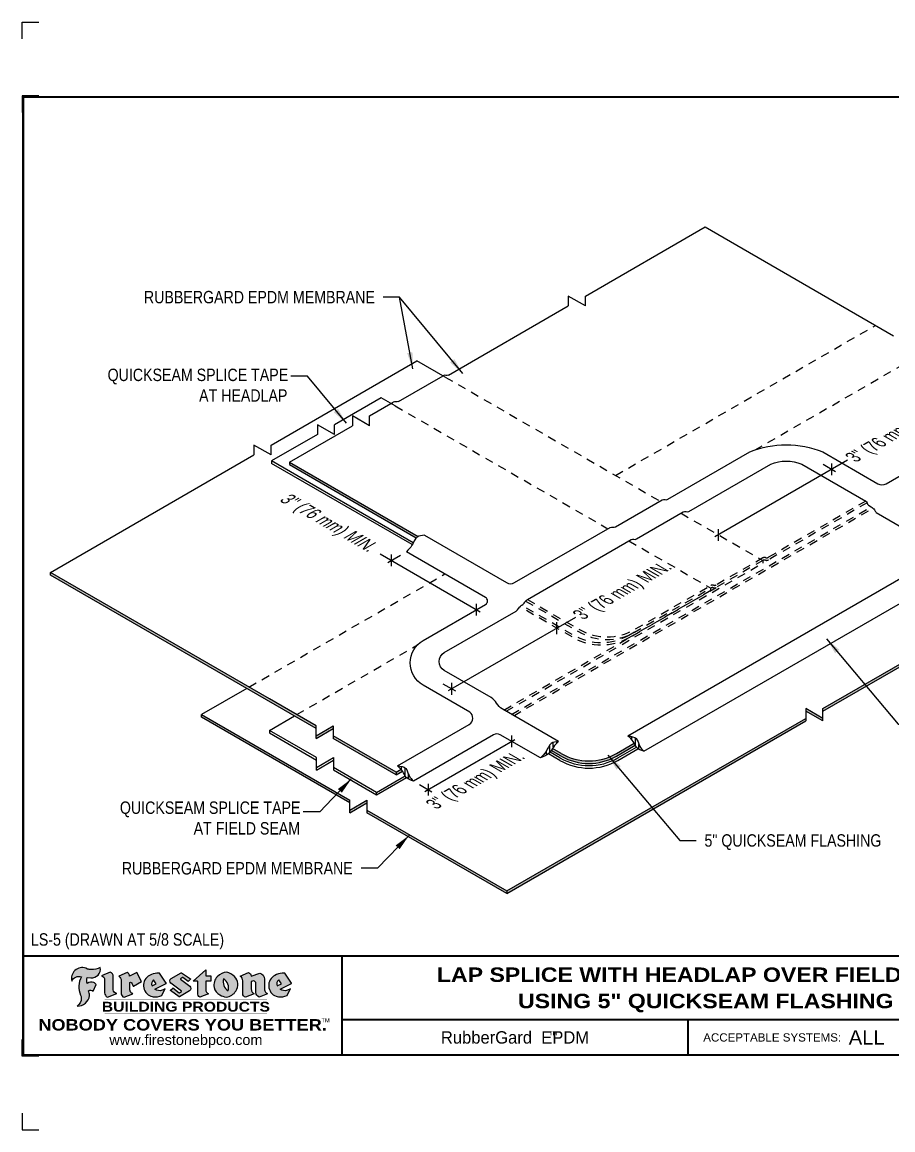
# Model space of a CAD drawing. Header units: inches. Extents: x 121.4 to 141.5, y 113.7 to 130.5.
# Drawn here: x 121.45 to 134.62, y 113.75 to 130.51 of the extents above; entities that cross this region are included whole.
import ezdxf
from ezdxf.enums import TextEntityAlignment as Align

# ---------------------------------------------------------------- set-up
doc = ezdxf.new("R2010")
doc.units = ezdxf.units.IN
doc.header["$MEASUREMENT"] = 0
doc.linetypes.add('HIDDEN', pattern=[0.375, 0.25, -0.125])
doc.linetypes.add('HIDDEN2', pattern=[0.1875, 0.125, -0.0625])
doc.layers.get('0').update_dxf_attribs({"linetype": 'CONTINUOUS'})
doc.layers.get('DEFPOINTS').update_dxf_attribs({"linetype": 'CONTINUOUS'})
for name, color, linetype in [('FSBP-ANNO-NOTE', 7, 'CONTINUOUS'), ('FSBP-MEMBRANE', 7, 'CONTINUOUS'), ('FSBP-SEALANTS', 1, 'CONTINUOUS'), ('FSBP-TTLB', 7, 'CONTINUOUS'), ('FSBP-TTLB-BORDER', 7, 'CONTINUOUS'), ('FSBP-TTLB-TEXT', 7, 'CONTINUOUS')]:
    doc.layers.add(name, color=color, linetype=linetype)
doc.styles.add('FSBP_ARIAL', font='arial.ttf')
doc.styles.add('FSBP_ARIAL_BOLD', font='')
doc.styles.add('FSBP_ARIAL_NAR', font='ARIALN.TTF')
doc.styles.add('FSBP_BANKGOTHIC', font='bgothm.ttf')
doc.styles.get('FSBP_ARIAL_BOLD').set_extended_font_data('Arial Black')
doc.dimstyles.new('FSBP-LEADER', dxfattribs={"dimtxt": 0.1875, "dimasz": 0.25, "dimexe": 0.0625, "dimexo": 0.125, "dimgap": 0.125, "dimtad": 0, "dimtih": 1, "dimtoh": 1, "dimdec": 4, "dimzin": 0, "dimdsep": 46, "dimlunit": 4, "dimtxsty": 'FSBP_ARIAL_NAR', "dimcen": 0.09375, "dimclrd": 256, "dimclre": 256, "dimclrt": 256, "dimadec": 0, "dimazin": 0, "dimtfac": 1, "dimtdec": 4, "dimtofl": 0, "dimtmove": 0, "dimatfit": 3, "dimfxl": 1, "dimtolj": 1, "dimtzin": 0, "dimlwd": -1, "dimlwe": -1, "dimarcsym": 0})

# ---------------------------------------------------------------- blocks, each defined once
blk = doc.blocks.new('TTLB-EPDM_2')
at = {"layer": 'FSBP-TTLB-TEXT'}
h = blk.add_hatch(color=1, dxfattribs=at)
edge = h.paths.add_edge_path()
edge.add_arc((1.037309769669573, -0.1982514792917306), 0.1319107607348553, 264.0410451462098, 370.3106169565175)
edge.add_arc((1.027551646585694, 0.1214293576525799), 0.3273056962876235, 270.05058356628535, 295.23459397187514, ccw=False)
edge.add_arc((1.022801957313345, -0.06680179986895154), 0.1391656561713503, 249.3281275763668, 272.0749124149863, ccw=False)
edge.add_line((0.9736743133014443, -0.1970076156048179), (0.9474927838574558, -0.1852745150568325))
edge.add_arc((0.8939498971398288, -0.3394262635682071), 0.1631857907024099, 70.84590087378872, 194.3325259843273)
edge.add_arc((0.8444260109029493, -0.4259936440910768), 0.1179914261095279, 70.96950098067128, 156.9641407594482, ccw=False)
edge.add_arc((1.153141409296894, -0.4684497516079468), 0.3110405457095052, 150.3231137483159, 203.2084295854517)
edge.add_arc((0.7562495500622943, -0.6412608153899899), 0.1218587156617311, 0.8849157075190988, 24.34668939894999, ccw=False)
edge.add_arc((0.7493781665697374, -0.6475258110744375), 0.1289731377238325, -58.36655102076742, 3.6216782311386737, ccw=False)
edge.add_arc((0.8256699029544474, -0.5792158350996106), 0.1783301886510354, 267.2205474105585, 354.1381621173521)
edge.add_arc((0.7903121048625305, -0.6011409294291745), 0.212787892960859, 0.9996158580669322, 21.00503380861244)
edge.add_arc((1.01880712263941, -0.5666691048185161), 0.05136395668415847, 40.82117713173261, 125.52727787225791, ccw=False)
edge.add_line((1.057676976260041, -0.5330924682126437), (1.102776947655911, -0.4308018311949837))
edge.add_arc((1.040858222524664, -0.4699705673995949), 0.07326744446031509, 32.31675181867256, 66.31481236598174)
edge.add_arc((1.032262518825329, -0.5063316993097662), 0.1102246948011782, 69.8179132332389, 125.254734720681)
edge.add_arc((1.127708877207287, -0.368959353531244), 0.1659710644737306, 164.1569669952081, 196.5811013160487, ccw=False)
edge.add_line((0.9680425188342383, -0.3236487780942383), (1.023615334387159, -0.3294494641845773))
h = blk.add_hatch(color=1, dxfattribs=at)
edge = h.paths.add_edge_path()
edge.add_line((1.275239419159561, -0.6223407783464694), (1.415345367376062, -0.5660418822574371))
edge.add_arc((1.421019305783958, -0.5090099247487757), 0.05731350411836949, 181.9717871001989, 264.31851000495806, ccw=False)
edge.add_line((1.363739737527226, -0.5109819325197265), (1.363412352251203, -0.3102363679013962))
edge.add_arc((1.294263659668751, -0.3103491388303989), 0.06914878453844908, 0.0934405599591014, 72.42834396969012)
edge.add_line((1.315139561173908, -0.2444268274366692), (1.186839444240604, -0.3024209471341379))
edge.add_arc((1.175246268095289, -0.3585110609420917), 0.05727567197445628, -0.017399788185912257, 78.322067691347, ccw=False)
edge.add_line((1.232521937428658, -0.3585284546236807), (1.232574268422297, -0.555126496687123))
edge.add_arc((1.305699496415486, -0.5558575689677219), 0.07312888236350451, 179.4272023230205, 245.3845503102953)
h = blk.add_hatch(color=1, dxfattribs=at)
edge = h.paths.add_edge_path()
edge.add_line((1.792026821926584, -0.3839679064720229), (1.722158956877934, -0.2518542302253621))
edge.add_arc((1.720119655279638, -0.2529327078887852), 0.002306916790721817, 27.87197133405656, 117.3766794470751)
edge.add_line((1.719058846382097, -0.250884159729182), (1.610638460368705, -0.3070279753467702))
edge.add_arc((1.547088841662962, -0.3061026658494403), 0.06355635479880145, 359.165808011073, 425.8793658831422)
edge.add_line((1.573061729235633, -0.2480956029480268), (1.446879247402876, -0.3051325108639702))
edge.add_arc((1.407812067100189, -0.370357133046621), 0.07602957263902092, -3.441403975725109, 59.07992244284969, ccw=False)
edge.add_line((1.483704536400296, -0.3749210150788969), (1.483704536400296, -0.5723838140635706))
edge.add_arc((1.54053746518044, -0.568254406115083), 0.05698275005415228, 184.1557352478595, 255.3066498366543)
edge.add_line((1.526084036778343, -0.6233736605654059), (1.657291340682093, -0.570650514527486))
edge.add_arc((1.688298576827198, -0.5021390388423987), 0.0752015358480571, 207.5160880841914, 245.649226723163, ccw=False)
edge.add_arc((1.721050197024907, -0.4914488168456328), 0.1093332836229113, 179.4823365255141, 204.5537900001094, ccw=False)
edge.add_line((1.611721375809452, -0.4904610114968335), (1.611721375809452, -0.4126404716788983))
edge.add_arc((1.628589765097195, -0.414159299036043), 0.01693662875851176, 28.356188110622725, 174.8549701683585, ccw=False)
edge.add_arc((1.627340435522395, -0.4197189881350504), 0.02111886817708033, 22.216893572439517, 40.10213956426492, ccw=False)
edge.add_line((1.646891420738257, -0.4117336534413738), (1.666638796144639, -0.4549750258192233))
edge.add_arc((1.668737246926742, -0.4540167099035481), 0.002306916790685496, 204.545128184284, 299.6323508190091)
edge.add_line((1.669877862091766, -0.4560219186518992), (1.791128135493295, -0.3870515928837648))
edge.add_line((1.791128135493295, -0.3870515928837648), (1.792026821926584, -0.3839679064720229))
h = blk.add_hatch(color=1, dxfattribs=at)
h.paths.add_polyline_path([(2.063388732080512, -0.2583237030618903, 0.02524281661523788), (2.025024361750752, -0.2610532129309178, 0.1213611957758757), (1.901773912052249, -0.3008158885520373, 0.6151668103976068), (1.93274136141747, -0.6099060679591872, 0.05306812109568645), (1.967936229862175, -0.617865745600497, 0.1150932231766138), (2.099126721549737, -0.5994933789882708), (2.151195569562105, -0.4944891916583316, -0.08755405562188731), (2.104230609512001, -0.5187113292177372, -0.265591761123442), (1.992692314386659, -0.5010701623316862), (2.165347897647223, -0.4141184325909109, 0.4518949533370738), (2.166222728871162, -0.4107679608846269)])
h.paths.add_polyline_path([(2.014217313945437, -0.4188965037300676), (1.951113654018855, -0.4515330109460507, -0.3720533890450154), (1.973177450672722, -0.3607130665457561)], flags=16)
h = blk.add_hatch(color=1, dxfattribs=at)
edge = h.paths.add_edge_path()
edge.add_arc((2.260407392426802, -0.3775796671688782), 0.04152450223225729, 123.20805433950699, 232.2027298779723, ccw=False)
edge.add_line((2.237665217914071, -0.3428366421988329), (2.393535971665983, -0.2540943745380986))
edge.add_arc((2.394677353533142, -0.2560991469722482), 0.002306916790741334, 55.64644466176611, 119.65426054492559, ccw=False)
edge.add_line((2.395979141996861, -0.2541946229174954), (2.531809646140459, -0.3470380726374032))
edge.add_arc((2.530468902927946, -0.3489153772789875), 0.002306916790700397, -42.731101238422525, 54.4661353739603, ccw=False)
edge.add_line((2.532163440279987, -0.3504807552658491), (2.498457913851155, -0.3869673252714421))
edge.add_arc((2.496763376499139, -0.3854019472845934), 0.002306916790672934, 233.7527076894875, 317.26889876138785, ccw=False)
edge.add_line((2.495399362263356, -0.38726241234572), (2.413849913492982, -0.3274738082119626))
edge.add_arc((2.412485899257181, -0.3293342732731342), 0.002306916790720064, 53.75270768979358, 124.4135619297835)
edge.add_line((2.41118211687575, -0.3274311136421062), (2.382933981293377, -0.346782838468144))
edge.add_arc((2.38423776367478, -0.3486859980991606), 0.002306916790694898, 124.4135619293799, 231.8459020253626)
edge.add_line((2.382812599816248, -0.3505000469010184), (2.519899969301207, -0.4581994452042721))
edge.add_arc((2.494247019847682, -0.4908523236374461), 0.04152450223225742, -55.21225898295222, 51.84590202520428, ccw=False)
edge.add_line((2.517938320565804, -0.5249552055672808), (2.364434947484597, -0.6179520922513717))
edge.add_arc((2.36323960192349, -0.6159790200102006), 0.002306916790726996, 233.2955624372927, 301.20872157023314, ccw=False)
edge.add_line((2.361860787187538, -0.6178285429225383), (2.231266621301074, -0.5204709167214361))
edge.add_arc((2.232647938930649, -0.5186232623475259), 0.002306916790697672, 135.5134179846393, 233.21798691998708, ccw=False)
edge.add_line((2.231002150870836, -0.5170067083764565), (2.262839375599356, -0.4845937328397696))
edge.add_arc((2.264485163659225, -0.4862102868108537), 0.002306916790748497, 53.0352839999411, 135.513417985369, ccw=False)
edge.add_line((2.265872365996302, -0.4843670465239001), (2.361834678328762, -0.5565872257804898))
edge.add_arc((2.363221880665761, -0.5547439854936304), 0.002306916790627066, 233.0352840000685, 302.2362632414394)
edge.add_line((2.36445241715569, -0.5566953042850713), (2.39428499383348, -0.5378823484768844))
edge.add_arc((2.393054457343549, -0.5359310296853765), 0.002306916790685166, 302.2362632406177, 412.2027298768422)
edge.add_line((2.394468296066179, -0.5341081404551886), (2.234958295420142, -0.4103916733127022))
h = blk.add_hatch(color=1, dxfattribs=at)
edge = h.paths.add_edge_path()
edge.add_line((2.763460561272041, -0.2072496393923444), (2.763460561272041, -0.2969520779963801))
edge.add_arc((2.765767478062699, -0.2969520779963943), 0.00230691679065842, 179.9999999996471, 269.9999999996471)
edge.add_line((2.765767478062685, -0.2992589947870528), (2.835417693520355, -0.2992589947870528))
edge.add_arc((2.835417693520355, -0.3015659115777538), 0.002306916790701052, 0, 90, ccw=False)
edge.add_line((2.837724610311056, -0.3015659115777538), (2.837724610311056, -0.3790761307453892))
edge.add_arc((2.83541769352037, -0.3790761307453749), 0.002306916790686842, 269.99999999964706, 359.99999999964706, ccw=False)
edge.add_line((2.835417693520355, -0.3813830475360618), (2.765767478062685, -0.3813830475360618))
edge.add_arc((2.765767478062699, -0.3836899643267202), 0.00230691679065842, 90.00000000035294, 180.0000000003529)
edge.add_line((2.763460561272041, -0.3836899643267344), (2.763460561272041, -0.5033995910642801))
edge.add_arc((2.836735953378943, -0.5071368822038516), 0.07337063740681413, 177.0802527808789, 245.3249543133826)
edge.add_line((2.806105814540615, -0.5738080530967267), (2.674529557384915, -0.6226036013049594))
edge.add_arc((2.708610405062069, -0.564298408791804), 0.06753517344606039, 177.0345319916277, 239.6926428024901, ccw=False)
edge.add_line((2.641165668230087, -0.560804539009709), (2.641165668230087, -0.3836899643267344))
edge.add_arc((2.638858751439429, -0.3836899643267202), 0.00230691679065842, 359.9999999996471, 449.999999999647)
edge.add_line((2.638858751439443, -0.3813830475360618), (2.572857950769389, -0.3813830475360618))
edge.add_line((2.572857950769389, -0.3813830475360618), (2.763460561272041, -0.2072496393923444))
h = blk.add_hatch(color=1, dxfattribs=at)
edge = h.paths.add_edge_path(flags=16)
edge.add_arc((2.940363509127394, -0.4847985213681437), 0.1684614578629418, 344.5558804047865, 417.0140046669545)
edge.add_arc((3.194458079644619, -0.3883534532477785), 0.1684614578629414, 164.5558804047864, 237.0140046669546)
edge = h.paths.add_edge_path()
edge.add_arc((3.069375116502199, -0.4399344555144872), 0.1828726885096673, 136.0914512150047, 191.213418978326)
edge.add_arc((3.064939550433406, -0.4318234379590333), 0.1803148804748503, 194.0167254156723, 240.6663730831859)
edge.add_arc((3.098047041778981, -0.3845058757092554), 0.2378525180183701, 239.2975390661776, 264.2889872773176)
edge.add_arc((3.04884478212623, -0.4190232383793012), 0.203760689247156, 277.1986764832036, 326.503572961274)
edge.add_arc((3.077739326803546, -0.4341046616465112), 0.171374865791709, 325.3768876809902, 406.3828327799087)
edge.add_arc((3.011839488065919, -0.4896144380417797), 0.2571945645850002, 44.28462553519766, 73.82901434867304)
edge.add_arc((3.117152499586992, -0.4983433120546693), 0.2579560664039132, 97.50292863483666, 134.1039137579027)
h = blk.add_hatch(color=1, dxfattribs=at)
edge = h.paths.add_edge_path()
edge.add_line((3.322690228557462, -0.5721896537377091), (3.322690228557462, -0.3749210150788969))
edge.add_arc((3.246797759257384, -0.3703571330465745), 0.076029572638996, 356.5585960242387, 419.0799224428129)
edge.add_line((3.285864939560099, -0.3051325108639702), (3.412047421392799, -0.2480956029480268))
edge.add_arc((3.386074533820159, -0.3061026658494941), 0.06355635479883807, 0.3962622833877276, 65.87936588318718, ccw=False)
edge.add_line((3.449629368605429, -0.3056631084210863), (3.580526418688805, -0.2593848434574539))
edge.add_arc((3.555744121700958, -0.3530904070730321), 0.09692726601172152, 2.366977007666776, 75.18615851992018, ccw=False)
edge.add_line((3.652588689330287, -0.3490873311063041), (3.652588689330287, -0.4883770011386872))
edge.add_arc((3.761877549389556, -0.4914934052703811), 0.1093332836229047, 178.3666365323574, 204.5537900000422)
edge.add_arc((3.729125929191727, -0.5021836272670953), 0.07520153584796169, 207.5160880841711, 245.2240541443093)
edge.add_line((3.697611150971852, -0.5704631245385627), (3.572585913552643, -0.6207021253773775))
edge.add_arc((3.59534718600759, -0.5526356419907701), 0.07177131519198746, 180.3328587115751, 251.51018566665869, ccw=False)
edge.add_line((3.523577081955409, -0.5530525936986663), (3.523577081955409, -0.4153032515383615))
edge.add_arc((3.486319529276879, -0.4148773504126441), 0.0372599868942854, 359.3450650296066, 449.0500281941028)
edge.add_arc((3.482769874121713, -0.4419622099033496), 0.06447454900600783, 86.29402372314017, 119.8211331593848)
edge.add_line((3.450707067966732, -0.3860252459975726), (3.450707067966732, -0.4904610114968335))
edge.add_arc((3.560035889182251, -0.491448816845647), 0.1093332836229751, 179.4823365255069, 204.5537900001023)
edge.add_arc((3.527284268984408, -0.5021390388424952), 0.07520153584796385, 207.5160880841699, 245.6492267231416)
edge.add_line((3.496277032839316, -0.570650514527486), (3.365069728935509, -0.6233736605654059))
edge.add_arc((3.37950248606194, -0.5682868177318081), 0.05694615642555727, 183.9298782390169, 255.318496325343, ccw=False)
h = blk.add_hatch(color=1, dxfattribs=at)
h.paths.add_polyline_path([(3.957695472291277, -0.2583237030618903, 0.02524281661523822), (3.919331101961575, -0.2610532129309178, 0.1085638477195505), (3.807890832595604, -0.2939221658134414, 0.6425897848490651), (3.827048101628293, -0.6099060679591872, 0.05306812109569052), (3.862242970072884, -0.617865745600497, 0.1150932231766133), (3.993433461760503, -0.5994933789882708), (4.045502309772871, -0.4944891916583316, -0.08755405562189084), (3.998537349722767, -0.5187113292177372, -0.2655917611234366), (3.886999054597368, -0.5010701623316862), (4.059654637857989, -0.4141184325909109, 0.4518949533370731), (4.060529469081928, -0.4107679608846269)])
h.paths.add_polyline_path([(3.90852405415626, -0.4188965037300676), (3.845420394229677, -0.4515330109460507, -0.3720533890450147), (3.867484190883488, -0.3607130665457561)], flags=16)
at = {"layer": 'DEFPOINTS', "linetype": 'Continuous', "ltscale": 1.75}
for points in [[(-0.015625, 13.88083333333333), (-0.015625, 14.13083333333333), (0.234375, 14.13083333333333)], [(-0.015625, -2.380833333333342), (-0.015625, -2.630833333333342), (0.234375, -2.630833333333342)]]:
    blk.add_lwpolyline(points, dxfattribs=at)
at = {"layer": 'DEFPOINTS', "color": 1}
for points in [[(0.234375, 13.015625), (-0.015625, 13.015625), (-0.015625, 12.765625)], [(0.234375, -1.515625), (-0.015625, -1.515625), (-0.015625, -1.265625)]]:
    blk.add_lwpolyline(points, dxfattribs=at)
at = {"layer": 'FSBP-TTLB', "const_width": 0.03125}
for points in [[(0, 0), (0, -1.5), (20, -1.5), (20, 0), (0, 0)], [(4.825208527206769, 0), (4.825208527206769, -0.9643749050531198)], [(4.825208527206769, -0.9643749050531198), (15.84028770518938, -0.9643749050531198)], [(4.825208527206769, -0.9643749050531198), (4.825208527206769, -1.5)]]:
    blk.add_lwpolyline(points, dxfattribs=at)
at = {"layer": 'FSBP-TTLB-BORDER', "const_width": 0.03125}
blk.add_lwpolyline([(20, 0), (20, 13), (0, 13), (0, 0)], dxfattribs=at)
at = {"layer": 'FSBP-TTLB-TEXT', "color": 1}
blk.add_line((0.7358432058323388, -0.379822754145593), (0.7358432058323388, -0.379822754145593), dxfattribs=at)
for points in [[(1.023615323725323, -0.3294494630716969, 0.5000510906601082), (1.167090420776901, -0.1746414942047778, -0.1103304102359608), (1.027840608309816, -0.2058762110801382, -0.09957876667165425), (0.9736743133014443, -0.1970076156048179), (0.9474927838574558, -0.1852745150568325, 0.5978159689075124), (0.7358432058323388, -0.379822754145593, -0.3938834584182213), (0.8828996422548698, -0.3144510229727047, 0.2349406564350952), (0.86727108227484, -0.5910237178633082, -0.1027304183841549), (0.8780937320133262, -0.6393788197974146, -0.2772692352614086), (0.8170223912655956, -0.7573362346216896, 0.3985429150902959), (1.003067614090241, -0.5974286950643517, 0.0875124847930418), (0.9889600163401155, -0.5248671157293501, -0.3874031597924062), (1.057676976260041, -0.5330924682126437), (1.102776947655911, -0.4308018311949837, 0.1494423498871741), (1.07029056398062, -0.4028746979725923, 0.2467195073738216), (0.9686394281704906, -0.4163228904100862, -0.1424285161541127), (0.9680425188342383, -0.3236487780942383), (1.023615334387159, -0.3294494641845773)], [(2.166222728871162, -0.4107679608846269), (2.063388732080512, -0.2583237030618903, 0.02524281661523788), (2.025024361750752, -0.2610532129309178, 0.1085638477195265), (1.913584092384895, -0.2939221658134414, 0.6425897848491228), (1.93274136141747, -0.6099060679591872, 0.05306812109568648), (1.967936229862175, -0.617865745600497, 0.1150932231766137), (2.099126721549737, -0.5994933789882708), (2.151195569562105, -0.4944891916583316, -0.0875540556218873), (2.104230609512001, -0.5187113292177372, -0.2655917611234418), (1.992692314386659, -0.5010701623316862), (2.165347897647223, -0.4141184325909109)], [(2.763460561272041, -0.2072496393923444), (2.763460561272041, -0.2969520779963801, 0.4142135623730958), (2.765767478062685, -0.2992589947870528), (2.835417693520355, -0.2992589947870528, -0.414213562373095), (2.837724610311056, -0.3015659115777538), (2.837724610311056, -0.3790761307453892, -0.4142135623730938), (2.835417693520355, -0.3813830475360618), (2.765767478062685, -0.3813830475360618, 0.4142135623730958), (2.763460561272041, -0.3836899643267344), (2.763460561272041, -0.5033995910642801, 0.3068985753588853), (2.806105814540615, -0.5738080530967267), (2.674529557384915, -0.6226036013049594, -0.2804194150632976), (2.641165668230087, -0.560804539009709), (2.641165668230087, -0.3836899643267344, 0.414213562373095), (2.638858751439443, -0.3813830475360618), (2.572857950769389, -0.3813830475360618), (2.763460561272041, -0.2072496393923444)], [(4.060529469081928, -0.4107679608846269), (3.957695472291277, -0.2583237030618903, 0.02524281661523788), (3.919331101961575, -0.2610532129309178, 0.1085638477195265), (3.807890832595604, -0.2939221658134414, 0.6425897848491228), (3.827048101628293, -0.6099060679591872, 0.05306812109568648), (3.862242970072884, -0.617865745600497, 0.1150932231766137), (3.993433461760503, -0.5994933789882708), (4.045502309772871, -0.4944891916583316, -0.0875540556218873), (3.998537349722767, -0.5187113292177372, -0.2655917611234418), (3.886999054597368, -0.5010701623316862), (4.059654637857989, -0.4141184325909109)], [(4.059654637857989, -0.4141184325909109, 0.4518949533370731), (4.060529469081928, -0.4107679608846269, 0.4518949533370731)]]:
    blk.add_lwpolyline(points, format="xyb", dxfattribs=at)
for points in [[(1.275239419159561, -0.6223407783464694), (1.415345367376062, -0.5660418822574371, -0.3756100036733062), (1.363739737527226, -0.5109819325197265), (1.363412352251203, -0.3102363679013962, 0.3265360292958048), (1.315139561173908, -0.2444268274366692), (1.186839444240604, -0.3024209471341379, -0.3557863980845349), (1.232521937428658, -0.3585284546236807), (1.232574268422297, -0.555126496687123, 0.2960110723418457)], [(1.792026821926584, -0.3839679064720229), (1.722158956877934, -0.2518542302253621, 0.4116839150163434), (1.719058846382097, -0.250884159729182), (1.610638460368705, -0.3070279753467702, 0.2996033003794034), (1.573061729235633, -0.2480956029480268), (1.446879247402876, -0.3051325108639702, -0.2797757560995365), (1.483704536400296, -0.3749210150788969), (1.483704536400296, -0.5723838140635706, 0.320828638474519), (1.526084036778343, -0.6233736605654059), (1.657291340682093, -0.570650514527486, -0.1679398621276611), (1.621603752698661, -0.5368819723450571, -0.1098333365370753), (1.611721375809452, -0.4904610114968335), (1.611721375809452, -0.4126404716788983, -0.743334502655012), (1.64349420176768, -0.4061152228778298, -0.07819791644735608), (1.646891420738257, -0.4117336534413738), (1.666638796144639, -0.4549750258192233, 0.4404648714563479), (1.669877862091766, -0.4560219186518992), (1.791128135493295, -0.3870515928837648)], [(2.234958295420142, -0.4103916733127022, -0.5150044486718882), (2.237665217914071, -0.3428366421988329), (2.393535971665983, -0.2540943745380986, -0.2867822934100265), (2.395979141996861, -0.2541946229174954), (2.531809646140459, -0.3470380726374032, -0.4515027974650387), (2.532163440279987, -0.3504807552658491), (2.498457913851155, -0.3869673252714421, -0.3814439164929681), (2.495399362263356, -0.38726241234572), (2.413849913492982, -0.3274738082119626, 0.3184718635035665), (2.41118211687575, -0.3274311136421062), (2.382933981293377, -0.346782838468144, 0.5064094529656681), (2.382812599816248, -0.3505000469010184), (2.519899969301207, -0.4581994452042721, -0.5043597839115849), (2.517938320565804, -0.5249552055672808), (2.364434947484597, -0.6179520922513717, -0.3053163970316367), (2.361860787187538, -0.6178285429225383), (2.231266621301074, -0.5204709167214361, -0.4541703869768119), (2.231002150870836, -0.5170067083764565), (2.262839375599356, -0.4845937328397696, -0.3762644290664977), (2.265872365996302, -0.4843670465239001), (2.361834678328762, -0.5565872257804898, 0.3114700032088108), (2.36445241715569, -0.5566953042850713), (2.39428499383348, -0.5378823484768844, 0.520381097387146), (2.394468296066179, -0.5341081404551886)], [(2.937624918725987, -0.3131105398334029, 0.2452625673097023), (2.889993533867141, -0.4754966266250307, 0.2064059665179019), (2.976604338974084, -0.5890186876871866, 0.1094800500670344), (3.074378098474654, -0.6211778035979165, 0.2185147641853038), (3.218764944843201, -0.5314757029352819, 0.3689489483072479), (3.195959963110113, -0.3100352223135445, 0.1296305888694145), (3.0834694040758, -0.242595816912754, 0.1610736375384317)], [(3.322690228557462, -0.5721896537377091), (3.322690228557462, -0.3749210150788969, 0.2797757560995341), (3.285864939560099, -0.3051325108639702), (3.412047421392799, -0.2480956029480268, -0.2937618496109166), (3.449629368605429, -0.3056631084210863), (3.580526418688805, -0.2593848434574539, -0.3288760160581939), (3.652588689330287, -0.3490873311063041), (3.652588689330287, -0.4883770011386872, 0.114762897203527), (3.662431105063263, -0.536926560769686, 0.166032965990522), (3.697611150971852, -0.5704631245385627), (3.572585913552643, -0.6207021253773775, -0.3209557512194564), (3.523577081955409, -0.5530525936986663), (3.523577081955409, -0.4153032515383615, 0.4127061514896111), (3.48693727661589, -0.3776224848030694, 0.1473421876160361), (3.450707067966732, -0.3860252459975726), (3.450707067966732, -0.4904610114968335, 0.1098333365370753), (3.460589444855941, -0.5368819723450855, 0.1679398621276611), (3.496277032839316, -0.570650514527486), (3.365069728935509, -0.6233736605654059, -0.3219729545308964), (3.322690228557462, -0.5721896537377091, 29.1476284739)], [(1.951113654018855, -0.4515330109460507), (2.014217313945437, -0.4188965037300676), (1.973177450672722, -0.3607130665457561, 0.3720533890450154)], [(3.10274193015772, -0.5296595419651595, 0.3271311138286319), (3.032079658614293, -0.3434924326507627, 0.3271311138286322)], [(3.845420394229677, -0.4515330109460507), (3.90852405415626, -0.4188965037300676), (3.867484190883488, -0.3607130665457561, 0.3720533890450154)]]:
    blk.add_lwpolyline(points, format="xyb", close=True, dxfattribs=at)
at = {"layer": 'FSBP-TTLB-TEXT'}
for points, const_width in [([(1.233926579809207, -0.6584455781731435), (3.691229482685259, -0.6584455781731577)], 0.0078125), ([(1.233926579809207, -0.8761560960495984), (3.691229482685259, -0.8761560960495842)], 0.0078125), ([(10.06152282927678, -0.9643749050531198), (10.06152282927678, -1.5)], 0.03125)]:
    blk.add_lwpolyline(points, dxfattribs=dict(at, const_width=const_width))
at = {"layer": 'FSBP-TTLB-TEXT', "color": 1}
for centre, start, end in [((1.789987520328282, -0.3850463841354355), 299.6323508193319, 27.87197133380463), ((2.164310260790558, -0.412058050385383), 296.7304547840455, 34.00233684987403)]:
    blk.add_arc(centre, 0.00230691679068068, start, end, dxfattribs=at)
at = {"layer": 'FSBP-TTLB-TEXT', "lineweight": 18, "style": 'FSBP_ARIAL_BOLD'}
blk.add_text('BUILDING PRODUCTS', height=0.1484375, dxfattribs=at).set_placement((2.462578031247233, -0.7673008371113639), align=Align.MIDDLE_CENTER)
at = {"layer": 'FSBP-TTLB-TEXT', "color": 1}
for s, height, style, p in [('NOBODY COVERS YOU BETTER.', 0.171875, 'FSBP_ARIAL_BOLD', (2.412604263603384, -1.041650450587369)), ('TM', 0.0625, 'FSBP_BANKGOTHIC', (4.576671173373001, -0.9725745042934193))]:
    blk.add_text(s, height=height, dxfattribs=dict(at, style=style)).set_placement(p, align=Align.MIDDLE_CENTER)
at = {"layer": 'FSBP-TTLB-TEXT'}
for s, height, style, p in [('RubberGard  EPDM', 0.1875, 'FSBP_BANKGOTHIC', (7.443365678241776, -1.23218745252656)), ('TM', 0.0625, 'FSBP_BANKGOTHIC', (8.023397742165457, -1.169706269210366)), ('www.firestonebpco.com', 0.15625, 'FSBP_ARIAL', (2.462578031247233, -1.268657306740124))]:
    blk.add_text(s, height=height, dxfattribs=dict(at, style=style)).set_placement(p, align=Align.MIDDLE_CENTER)
at = {"layer": 'FSBP-TTLB-TEXT', "style": 'FSBP_ARIAL'}
blk.add_text('ACCEPTABLE SYSTEMS:', height=0.125, dxfattribs=at).set_placement((10.29281281591562, -1.23218745252656), align=Align.MIDDLE_LEFT)
at = {"layer": 'FSBP-TTLB-TEXT'}
for tag, height, style, p in [('MAXIMUM_WARRANTY', 0.1875, 'FSBP_ARIAL_BOLD', (18.03987100774941, 0.2240244307510579)), ('ACCPT_SYSTEMS', 0.21875, 'FSBP_ARIAL', (12.49438170418193, -1.23218745252656))]:
    blk.add_attdef(tag, text='', height=height, dxfattribs=dict(at, style=style)).set_placement(p, align=Align.MIDDLE_LEFT)
for tag, height, style, p in [('DETAIL_DESCP_LINE_1', 0.21875, 'FSBP_ARIAL_BOLD', (10.33118450231211, -0.2831249841755152)), ('DETAIL_DESCP_LINE_2', 0.21875, 'FSBP_ARIAL_BOLD', (10.33118450231211, -0.6812499208775904)), ('ISSUE_REV_DATE', 0.21875, 'FSBP_ARIAL', (16.84069633627263, -0.7282559425942452)), ('DETAIL_NUMBER', 0.4375, 'FSBP_ARIAL', (18.91941590748775, -0.8931630692489421))]:
    blk.add_attdef(tag, text='', height=height, dxfattribs=dict(at, style=style)).set_placement(p, align=Align.MIDDLE_CENTER)

msp = doc.modelspace()

# ---------------------------------------------------------------- hatches: boundary and pattern name
at = {"layer": 'FSBP-MEMBRANE'}
h = msp.add_hatch(color=256, dxfattribs=at)
edge = h.paths.add_edge_path()
edge.add_line((125.4917394023252, 123.852132368872), (125.4917394023252, 123.813069868872))
edge.add_line((125.4917394023252, 123.813069868872), (127.4121411155772, 122.7043254227738))
edge.add_spline(control_points=[(127.4121411155772, 122.7043254227738), (127.4161310249626, 122.7083968229951), (127.425530549764, 122.7166294329004), (127.4364821840831, 122.722783032061), (127.4428600761921, 122.7256523225936)], knot_values=[0.09184350881309569, 0.09184350881309569, 0.09184350881309569, 0.09184350881309569, 0.11008463492869, 0.1322055214326542, 0.1322055214326542, 0.1322055214326542, 0.1322055214326542], degree=3, periodic=0)
edge.add_line((127.4428600761922, 122.7256523225936), (125.4917394023252, 123.852132368872))
h = msp.add_hatch(color=256, dxfattribs=at)
h.paths.add_polyline_path([(124.1613285433888, 120.0310755452354), (124.1613285433888, 119.9920130452354), (126.4070733395423, 118.6954316826449), (126.4070733395423, 118.734494182645)])
h.paths.add_polyline_path([(126.6655921214153, 118.6954316826451), (126.6655921214153, 118.734494182645), (126.4070733395423, 118.58523829434), (126.4070733395423, 118.54617579434)])
h.paths.add_polyline_path([(126.6655921214153, 118.58523829434), (126.6655921214153, 118.5461757943401), (128.7843635838831, 117.3229025201329), (128.7843635838831, 117.3619650201329)])
h.paths.add_polyline_path([(133.3069190871596, 119.9340011573746), (133.3069190871596, 119.9730636573746), (128.7843635838831, 117.3619650201329), (128.7843635838831, 117.3229025201329)])
h.paths.add_polyline_path([(133.3069190871597, 120.1223195456498), (133.3069190871597, 120.0832570456498), (133.5654378690326, 119.9340011573448), (133.5654378690326, 119.9730636573447)])
h.paths.add_polyline_path([(138.9181742838821, 123.1736608556628), (138.9181742838821, 123.2127233553686), (133.5654378690326, 120.1223195456497), (133.5654378690326, 120.0832570456795)])
h = msp.add_hatch(color=256, dxfattribs=at)
h.paths.add_polyline_path([(121.8747382864302, 122.1814039891566), (121.8747382864302, 122.1423414891565), (125.8974027294013, 119.8198550901476), (125.8974027294013, 119.8589175901477), (125.1893245239181, 120.2677267326907)])
h.paths.add_polyline_path([(126.1559215112743, 119.8198550901477), (126.1559215112743, 119.8589175901476), (125.8974027294013, 119.7096617018427), (125.8974027294013, 119.6705992018427)])
h.paths.add_polyline_path([(126.1559215112743, 119.7096617018427), (126.1559215112743, 119.6705992018427), (127.1093857787749, 119.1201163503386), (127.1093857787749, 119.1591788503386)])
edge = h.paths.add_edge_path()
edge.add_spline(control_points=[(127.2047339885501, 119.175165664919), (127.1984129085685, 119.1847195679794), (127.1913521538696, 119.1936430595718), (127.183778832463, 119.2021296997711)], knot_values=[0.2334548444311692, 0.2334548444311692, 0.2334548444311692, 0.2334548444311692, 0.2676235804531293, 0.2676235804531293, 0.2676235804531293, 0.2676235804531293], degree=3, periodic=0)
edge.add_line((127.183778832463, 119.2021296997711), (127.1093857787749, 119.1591788501477))
edge.add_line((127.1093857787749, 119.1591788501477), (127.1093857787749, 119.1201163503385))
edge.add_line((127.1093857787749, 119.1201163503385), (127.2047339885501, 119.175165664919))
h = msp.add_hatch(color=256, dxfattribs=at)
edge = h.paths.add_edge_path()
edge.add_spline(control_points=[(130.7244207279691, 119.5659023194929), (130.7191422260193, 119.5757340823622), (130.7142255681236, 119.5859893960291), (130.7090944129257, 119.5961161671982)], knot_values=[0.1662605263678439, 0.1662605263678439, 0.1662605263678439, 0.1662605263678439, 0.1995307211773977, 0.1995307211773977, 0.1995307211773977, 0.1995307211773977], degree=3, periodic=0)
edge.add_line((130.7090944129257, 119.5961161671982), (130.4404487195868, 119.4410135038324))
edge.add_arc((130.0237820530043, 120.1627013403679), 0.833333333333287, 239.9999999966618, 299.99999999332437, ccw=False)
edge.add_line((129.6071153862956, 119.4410135039052), (129.4732763257938, 119.518285521514))
edge.add_spline(control_points=[(129.4732763257938, 119.518285521514), (129.4672504664552, 119.508723313401), (129.4614127092046, 119.4990198651833), (129.4553867744164, 119.4895515589961)], knot_values=[0.1385897934056462, 0.1385897934056462, 0.1385897934056462, 0.1385897934056462, 0.1720526237983076, 0.1720526237983076, 0.1720526237983076, 0.1720526237983076], degree=3, periodic=0)
edge.add_line((129.4553867744164, 119.4895515589961), (129.6071153862954, 119.4019510040839))
edge.add_arc((130.0237820530042, 120.1236388405466), 0.8333333333332901, 239.9999999966548, 300.0000000000008)
edge.add_line((130.4404487196709, 119.4019510040596), (130.7244207279691, 119.5659023194929))
at = {"layer": 'FSBP-SEALANTS'}
h = msp.add_hatch(dxfattribs=at)
h.set_pattern_fill('ANSI31', color=256, scale=0.4166666666666666, angle=45, style=0)
h.set_pattern_definition([(90, (24.4789893165171, 185.864084815208), (-0.05208333333333333, 1.156482317317871e-17), [])])
edge = h.paths.add_edge_path()
edge.add_spline(control_points=[(130.6146657552725, 119.7060837945913), (130.6441902798288, 119.6807171544077), (130.7006942539518, 119.6321705308104), (130.738620728383, 119.5137472711032), (130.8160807943717, 119.4887177910516), (130.8578519904774, 119.4752203674913)], knot_values=[0, 0, 0, 0, 0.1386664688514641, 0.2653796017201004, 0.4136879998162633, 0.4136879998162633, 0.4136879998162633, 0.4136879998162633], degree=3, periodic=0)
edge.add_spline(control_points=[(130.8578519904774, 119.4752203674913), (130.8317801215318, 119.5001124996092), (130.7768506118279, 119.5525564811116), (130.7594200561095, 119.6915404601887), (130.6647521615411, 119.7010516584048), (130.6146657552725, 119.7060837945913)], knot_values=[0, 0, 0, 0, 0.1285791794250606, 0.2708970077545423, 0.4307882280974603, 0.4307882280974603, 0.4307882280974603, 0.4307882280974603], degree=3, periodic=0)
h = msp.add_hatch(dxfattribs=at)
h.set_pattern_fill('ANSI31', color=256, scale=0.4166666666666671, angle=45, style=0)
h.set_pattern_definition([(90, (-0.7229334822704914, -0.3124567854891893), (-0.05208333333333338, 6.938893903907228e-18), [])])
edge = h.paths.add_edge_path()
edge.add_spline(control_points=[(129.4483189140609, 119.4787376217987), (129.4617458926963, 119.4986436720794), (129.4921895652816, 119.5541929727228), (129.5372426418155, 119.5965618530964), (129.5647175100482, 119.6223998090139)], knot_values=[0, 0, 0, 0, 0.07215771372689801, 0.1849407484171765, 0.1849407484171765, 0.1849407484171765, 0.1849407484171765], degree=3, periodic=0)
edge.add_spline(control_points=[(129.5647175100482, 119.6223998090139), (129.5238226809661, 119.6183823884824), (129.4308518751527, 119.6092491353919), (129.3873972481962, 119.4672788828331), (129.3224524699856, 119.4037984434934), (129.2918999471085, 119.3739348019718)], knot_values=[0, 0, 0, 0, 0.1139643953170599, 0.2590880535385476, 0.3880093424987213, 0.3880093424987213, 0.3880093424987213, 0.3880093424987213], degree=3, periodic=0)
edge.add_spline(control_points=[(129.2918999471086, 119.3739348019717), (129.3419623440549, 119.3937712370065), (129.3926492040465, 119.4138551056718), (129.4270657766029, 119.4512390817659), (129.4274873917586, 119.4517022069767)], knot_values=[0.2195899280028477, 0.2195899280028477, 0.2195899280028477, 0.2195899280028477, 0.3741065738469933, 0.3760339672818757, 0.3760339672818757, 0.3760339672818757, 0.3760339672818757], degree=3, periodic=0)
edge.add_spline(control_points=[(129.4274873917586, 119.4517022069767), (129.4350668609943, 119.4600279116867), (129.4418714565405, 119.4691789997831), (129.4483189140609, 119.4787376217987)], knot_values=[0.1849407484171765, 0.1849407484171765, 0.1849407484171765, 0.1849407484171765, 0.2195899280028478, 0.2195899280028478, 0.2195899280028478, 0.2195899280028478], degree=3, periodic=0)
h = msp.add_hatch(dxfattribs=at)
h.set_pattern_fill('ANSI31', color=256, scale=0.4166666666666666, angle=45, style=0)
h.set_pattern_definition([(90, (20.99160328973585, 185.4131415538777), (-0.05208333333333333, 1.156482317317871e-17), [])])
edge = h.paths.add_edge_path()
edge.add_spline(control_points=[(127.1272797284913, 119.255140533261), (127.1568042530475, 119.2297738930774), (127.2133082271705, 119.1812272694801), (127.2512347016017, 119.0628040097729), (127.3286947675905, 119.0377745297213), (127.3704659636961, 119.024277106161)], knot_values=[0, 0, 0, 0, 0.1386664688514641, 0.2653796017201004, 0.4136879998162633, 0.4136879998162633, 0.4136879998162633, 0.4136879998162633], degree=3, periodic=0)
edge.add_spline(control_points=[(127.3704659636961, 119.024277106161), (127.3443940947505, 119.0491692382789), (127.2894645850466, 119.1016132197813), (127.2720340293283, 119.2405971988585), (127.1773661347598, 119.2501083970745), (127.1272797284913, 119.255140533261)], knot_values=[0, 0, 0, 0, 0.1285791794250606, 0.2708970077545423, 0.4307882280974603, 0.4307882280974603, 0.4307882280974603, 0.4307882280974603], degree=3, periodic=0)

# ---------------------------------------------------------------- linework, layer by layer
at = {"layer": 'FSBP-ANNO-NOTE'}
for p, q in [((133.9406929265425, 123.8789238012506), (131.9315995611935, 122.7189732059392)), ((133.5685704895122, 123.8189436843405), (133.7568139907979, 123.7102612482001)), ((133.7026874030614, 123.6531229005518), (133.7026874030614, 123.8298995958484)), ((131.98572614893, 122.6618348582908), (131.98572614893, 122.8386115535875)), ((126.8664726116861, 122.4615524325793), (128.379859116501, 121.5877983266366)), ((126.9808632494703, 122.3330089670619), (127.1722258466436, 122.4434922140526)), ((127.0349898372069, 122.2758706194135), (127.0349898372069, 122.4526473147102)), ((128.3257325287645, 121.5306599789882), (128.3257325287645, 121.7074366742849)), ((129.8237355032382, 121.5019973246636), (127.8960113903829, 120.3890252891832)), ((129.5401064930346, 121.2498556916242), (129.5401064930346, 121.4266323869209)), ((127.8160210645703, 120.4977077253236), (128.0042645658559, 120.3890252891832)), ((127.9501379781194, 120.3318869415349), (127.9501379781194, 120.5086636368315)), ((128.8583232957132, 119.5358720507207), (128.8583232957132, 119.7126487460173)), ((128.9034287854936, 119.6503020650357), (127.5406672690697, 118.8635113366871)), ((127.4606769432571, 118.9721937728275), (127.6489204445428, 118.863511336687)), ((127.5947938568062, 118.8063729890387), (127.5947938568062, 118.9831496843354))]:
    msp.add_line(p, q, dxfattribs=at)
at = {"layer": 'FSBP-MEMBRANE'}
for p, q in [((129.9714676113489, 126.3635046628161), (131.7824693638948, 127.4090870121514)), ((131.7824693638948, 127.4090870121513), (134.63518411691, 125.762071381735)), ((129.9714676113489, 126.2142487745111), (129.7129488294759, 126.3635046628161)), ((129.7129488294759, 126.3635046628161), (129.7129488294758, 126.214248774511)), ((129.9714676113489, 126.2142487745111), (129.9714676113489, 126.363504662816)), ((127.90194707693, 125.1686664251758), (129.7129488294758, 126.2142487745111)), ((125.2143287601875, 124.1095174481635), (127.4228441095747, 125.3846043796416)), ((127.8507565175994, 125.1375490356789), (127.4228441095747, 125.3846043796416)), ((127.1447492008516, 124.768998024168), (127.8190464504926, 125.1583037230425)), ((126.8793603807049, 124.8244265234714), (126.1742260049916, 124.4173170018385)), ((126.7032985123373, 124.5516263471766), (127.0618485744142, 124.7586353220347)), ((127.0938863990836, 124.7005698690123), (126.8793603807049, 124.8244265234714)), ((126.7032985123373, 124.4023704588717), (126.4447797304643, 124.5516263471766)), ((126.4447797304643, 124.5516263471766), (126.4447797304642, 124.4023704588716)), ((126.7032985123373, 124.4023704588717), (126.7032985123373, 124.5516263471766)), ((125.4917394023253, 123.852132368872), (126.4447797304642, 124.4023704588716)), ((126.1742260049917, 124.2680611135336), (125.9157072231186, 124.4173170018386)), ((125.9157072231186, 124.4173170018386), (125.9157072231186, 124.2680611135336)), ((126.1742260049917, 124.2680611135336), (126.1742260049916, 124.4173170018385)), ((125.9157072231186, 124.2680611135336), (125.2230867959671, 123.8681765234714)), ((125.2143287601875, 123.9602615598585), (124.9558099783145, 124.1095174481635)), ((124.9558099783145, 124.1095174481635), (124.9558099783144, 123.9602615598584)), ((125.2143287601875, 123.9602615598585), (125.2143287601875, 124.1095174481635)), ((121.8747382864302, 122.1814039891565), (124.9558099783144, 123.9602615598584)), ((127.3665289488381, 122.630659619519), (125.2230867959671, 123.8681765234714)), ((127.3514841013255, 122.6018457662803), (125.2230867959671, 123.8306765234714)), ((125.4917394023253, 123.852132368872), (127.4428600761921, 122.7256523225936)), ((125.4917394023252, 123.813069868872), (127.4121411155772, 122.7043254227738)), ((133.5654378690326, 120.1223195456497), (138.918174283882, 123.2127233553686)), ((133.5654378690327, 120.0832570456796), (138.9181742838821, 123.1736608556628)), ((121.8747382864302, 122.1423414891565), (121.8747382864302, 122.1814039891566)), ((125.1893245239181, 120.2677267326907), (121.8747382864302, 122.1814039891566)), ((125.8974027294013, 119.8198550901477), (121.8747382864302, 122.1423414891565)), ((124.8464433564903, 120.4266267670052), (124.1613285433888, 120.0310755452354)), ((125.8974027294013, 119.8589175901476), (125.1893245239181, 120.2677267326907)), ((124.1613285433889, 120.0310755452354), (126.4070733395423, 118.734494182645)), ((124.1613285433888, 119.9920130452353), (124.1613285433888, 120.0310755452354)), ((133.5654378690326, 119.9730636573448), (133.3069190871597, 120.1223195456497)), ((133.3069190871597, 120.1223195456497), (133.3069190871596, 119.9340011573746)), ((133.5654378690326, 119.9340011573448), (133.3069190871597, 120.0832570456498)), ((133.5654378690326, 119.9340011573448), (133.5654378690326, 120.1223195456497)), ((126.4070733395423, 118.6954316826449), (124.1613285433888, 119.9920130452353)), ((125.1884163746971, 119.7907316477892), (125.5681311929773, 120.0099601003386)), ((125.8974027294013, 119.7096617018427), (126.1559215112743, 119.8589175901477)), ((125.8974027294013, 119.6705992018427), (125.8974027294013, 119.8589175901476)), ((126.1559215112743, 119.8589175901477), (126.1559215112743, 119.6705992018427)), ((128.7843635838831, 117.3619650201329), (133.3069190871596, 119.9730636573746)), ((128.7843635838831, 117.3229025201329), (133.3069190871596, 119.9340011573746)), ((125.1884163746971, 119.7907316477892), (125.1884163746971, 119.7532316477892)), ((125.9000068262432, 119.3798947090364), (125.1884163746971, 119.7907316477892)), ((125.1884163746971, 119.7532316477892), (125.9000068262432, 119.3423947090364)), ((125.8974027294013, 119.6705992018427), (126.1559215112743, 119.8198550901477)), ((127.1093857787749, 119.1591788503386), (126.1559215112743, 119.7096617018427)), ((127.1093857787749, 119.1201163503386), (126.1559215112743, 119.6705992018427)), ((129.6071256366968, 119.4410075858332), (129.4732763257938, 119.518285521514)), ((130.4404487195869, 119.4410135038324), (130.7090944129257, 119.5961161671982)), ((130.4404487195869, 119.4019510040111), (130.7244207279691, 119.5659023194929)), ((130.4612820425392, 119.3749166313737), (130.7426151702185, 119.5373443859538)), ((130.4612820425392, 119.3374166313737), (130.7674020095925, 119.5141550741258)), ((125.9000068262432, 119.2306388207314), (126.1585256081162, 119.3798947090364)), ((125.9000068262432, 119.1915763207315), (125.9000068262432, 119.3798947090363)), ((126.1585256081162, 119.3798947090364), (126.1585256081163, 119.1931388207313)), ((129.5862820387958, 119.3374166402857), (129.4129123136847, 119.4375117001665)), ((129.5862820387958, 119.3749166402857), (129.4359568444879, 119.4617069337825)), ((129.6071256361574, 119.4019450863234), (129.4553867744164, 119.4895515589961)), ((125.9000068262432, 119.1915763207315), (126.1585256081162, 119.3408322090364)), ((126.8122140067929, 118.8532316477892), (126.1585256081163, 119.2306388207313)), ((126.1585256081163, 119.1931388207313), (126.8122140067929, 118.8157316477892)), ((127.1093857787749, 119.1591788501476), (127.183778832463, 119.202129699771)), ((126.8122140067929, 118.8532316477892), (127.2440811721072, 119.1025702719376)), ((126.812214006793, 118.8157316477892), (127.2640015277388, 119.0765712946238)), ((127.1093857787749, 119.1201163503385), (127.2047339885501, 119.175165664919)), ((127.1093857787749, 119.1591788503386), (127.1093857787749, 119.1201163503386)), ((126.8122140067929, 118.8157316477892), (126.8122140067929, 118.8532316477892)), ((126.8122140067929, 118.8532316477892), (126.8122140067929, 118.8532316477892)), ((126.4070733395423, 118.58523829434), (126.6655921214153, 118.734494182645)), ((126.4070733395423, 118.5461757943401), (126.4070733395423, 118.7344941826449)), ((126.4070733395423, 118.5461757943401), (126.6655921214153, 118.695431682645)), ((126.6655921214153, 118.734494182645), (126.6655921214153, 118.54617579434)), ((128.7843635838831, 117.3229025201329), (126.6655921214153, 118.54617579434)), ((126.6660178993752, 118.5849924713202), (128.7843635838831, 117.3619650201329)), ((128.7843635838831, 117.3619650201329), (128.7843635838831, 117.3229025201329))]:
    msp.add_line(p, q, dxfattribs=at)
at = {"layer": 'FSBP-MEMBRANE', "linetype": 'HIDDEN2'}
for p, q in [((130.42837829697, 123.6493584074902), (134.3614443135278, 125.9201151308904)), ((132.5399803633356, 124.0351590955943), (135.083132150165, 125.5034484643104)), ((127.8507565175994, 125.1375490356789), (131.1015263902021, 123.2607161746582)), ((127.0938863990836, 124.7005698690123), (130.3121803217671, 122.8424870064197)), ((134.2155745200199, 123.2619388328484), (132.7405621717415, 122.4103400566933)), ((134.2353619327782, 123.2343006009262), (132.7405621717413, 122.3712775566706)), ((128.8545849258232, 120.0323950476765), (134.2981175655439, 123.1752200825618)), ((128.8870608784652, 120.0136450476764), (134.3248303905277, 123.1531427392569)), ((131.4192830625413, 123.0772592743463), (132.6574916019192, 122.3623792408236)), ((130.6299369941063, 122.6590301061078), (131.8681455306697, 121.9441500742101)), ((132.6574916019192, 122.3623792484644), (131.9510457399519, 121.954512535357)), ((132.6574916019192, 122.4014417561054), (131.9510461570641, 121.9935752883505)), ((132.6574916019192, 122.3623792484644), (132.6574916019192, 122.3233167408235)), ((128.7720418795251, 120.0800512976765), (132.6574916019192, 122.3233167408235)), ((124.8802724738256, 120.4461580170052), (127.8462022940806, 122.158538397127)), ((128.7382127613938, 120.0995825481359), (131.9510457399519, 121.954512535357)), ((131.8681455306697, 121.9066500766841), (130.6285386219869, 121.1909626863192)), ((131.8681455306697, 121.9066500766841), (131.8681455306697, 121.9441500766841)), ((130.7151411463573, 121.2784626863193), (130.6285386168582, 121.2284626903295)), ((125.6019603103126, 120.0294913503385), (127.4318526055887, 121.0859801596042))]:
    msp.add_line(p, q, dxfattribs=at)
at = {"layer": 'FSBP-MEMBRANE', "linetype": 'HIDDEN'}
for p, q in [((125.2230867959671, 123.8681765234714), (125.2230867959671, 123.8306765234714)), ((125.4917394023253, 123.852132368872), (125.4917394023252, 123.813069868872))]:
    msp.add_line(p, q, dxfattribs=at)
at = {"layer": 'FSBP-MEMBRANE'}
for points in [[(127.90194707693, 125.1686664251758, -0.2047836489117736), (127.8604967637112, 125.1634850741097, 0.2047836489118024), (127.8190464504926, 125.1583037230425)], [(127.1447492008516, 124.768998024168, -0.2047836489117736), (127.1032988876329, 124.763816673102, 0.2047836489118024), (127.0618485744142, 124.7586353220347)]]:
    msp.add_lwpolyline(points, format="xyb", dxfattribs=at)
at = {"layer": 'FSBP-MEMBRANE', "linetype": 'HIDDEN2'}
for points in [[(132.7405621717413, 122.4103400566931, -0.2047836489117736), (132.699026886831, 122.4058909025912, 0.2047836489117736), (132.6574916019208, 122.4014417484879)], [(132.7405621717396, 122.3712775566697, -0.2047836489117736), (132.6990268868294, 122.3668284025677, 0.2047836489117736), (132.6574916019192, 122.3623792484644)], [(131.9510461570629, 121.9935752883498, -0.2047836489117736), (131.9095958438442, 121.9883939372838, 0.2047836489117736), (131.8681455306256, 121.9832125862165)], [(131.9510461570629, 121.9545127788169, -0.2047836489117736), (131.9095958438442, 121.9493314277508, 0.2047836489117736), (131.8681455306256, 121.9441500766835)]]:
    msp.add_lwpolyline(points, format="xyb", dxfattribs=at)
at = {"layer": 'FSBP-MEMBRANE', "linetype": 'HIDDEN2', "flags": 128}
for points in [[(129.0673107019693, 121.7487128165159), (129.8648932611003, 121.2882283113007, 0.27397495591448), (130.7151411462292, 121.2784626862453), (131.8681455306697, 121.9441500766841)], [(129.0940950670823, 121.7723113561078), (129.8817975672123, 121.3175311056165, 0.2679102897062863), (130.7150261145393, 121.3174587809312), (131.8681455306256, 121.9832125862165)], [(130.6285386219869, 121.1909626863192, -0.2678654196905446), (129.7952052786627, 121.1909626867202), (128.9802792842395, 121.6614604289701)], [(130.6285386168582, 121.2284626903295, -0.2679491928550962), (129.7952052735533, 121.2284626896703), (129.0061393592879, 121.6840301076797)]]:
    msp.add_lwpolyline(points, format="xyb", dxfattribs=at)
at = {"layer": 'FSBP-MEMBRANE'}
for centre, radius, start, end in [((130.0237820483856, 120.1326888630605), 0.875, 239.9999992749142, 299.9999995579502), ((130.0237820529202, 120.1627013403194), 0.8333333333332895, 240.0008137933081, 300.0000000000035), ((130.0237820529202, 120.1236388404981), 0.8333333333332814, 240.0008137504832, 300.0000000000052), ((130.0237820483856, 120.0951888630605), 0.875, 239.9999992749142, 299.9999995579502)]:
    msp.add_arc(centre, radius, start, end, dxfattribs=at)
at = {"layer": 'FSBP-SEALANTS'}
msp.add_line((130.8578519904776, 119.4752203674911), (135.4819211995108, 122.1449279700783), dxfattribs=at)
for points in [[(127.5352543891441, 122.744040554428), (128.7759602271184, 122.0277187048885, 0.2679491924311252), (128.9009602271184, 122.0277187048885), (130.3460094494782, 122.8620182624101, -0.2047836489117736), (130.3874597626968, 122.8671996134774, 0.2047836489117736), (130.4289100759156, 122.8723809645435), (131.1353550746179, 123.280247174712, -0.2047861559999915), (131.1768908056836, 123.2846965787848, 0.2047836489117736), (131.2184260905939, 123.2891457328868), (132.4593861740786, 124.0056143711403, -0.1924500902052257), (133.5630142982783, 124.0056084531571), (134.3966729118781, 123.5242954281831, 0.2679491924311269), (134.5216729118781, 123.5242954281831), (135.7009086467759, 124.2051274971644)], [(129.5647175100482, 119.6223998090139), (128.7107522797813, 120.115436864587, -0.1089763493616957), (128.628209233483, 120.2013743649538, 0.1089763493616957), (128.5456661871847, 120.2873118653207), (127.8341958134658, 120.6980794771077, -0.5773502690051453), (127.8341906879036, 120.9683427123375), (128.9236749297075, 121.5973567326208, 0.08312680541680817), (128.9651252429263, 121.6416005981303, -0.1010592937320439), (129.0061393592879, 121.6840301076797), (129.011630637502, 121.6872004986348, 0.1026541986577889), (129.0530809507207, 121.7298818465584, -0.1010592937320439), (129.0940950670823, 121.7723113561078), (130.6637661218174, 122.6785613620983, -0.2047836489117736), (130.705216435036, 122.6837427131656, 0.2047836489117736), (130.7466667482547, 122.6889240642316), (131.4531121931109, 123.0967905319872, -0.2047834715595259), (131.4946474780228, 123.101239678473, 0.2047833797110444), (131.5361827150265, 123.1056888057345), (132.777142845709, 123.8221574712376, -0.1924500896244555), (133.2452576259391, 123.8221515528452), (134.2155745200199, 123.2619388328484, -0.2038003111069487), (134.2362102816865, 123.2304935199286, 0.2038003103523628), (134.256846043261, 123.1990482070618), (134.2981175664101, 123.1752200820617, -0.0902509529041484), (134.3446707738688, 123.1295925752038, 0.04694001226587941), (134.3740977340987, 123.0862747533297), (135.2325357051585, 122.5906553596558, -0.5773502691892383)], [(127.1272797284915, 119.2551405332609), (128.2146343433928, 119.8829250128787, 0.5215298937298009), (128.2236559129137, 120.0672482834078), (127.5164391411266, 120.4755600769746, -0.577350269160156), (127.5164340155644, 121.1517996126493), (128.4594295173605, 121.6962383189698, 0.5773502691896196), (128.4594295173605, 121.8044914944429), (127.2624368262045, 122.4955755473859)], [(129.2918999471086, 119.3739348019717), (128.6827917103305, 119.7256036064412, 0.2581027399814634), (128.5819827369025, 119.7237466412992), (127.3704659636963, 119.0242771061608)]]:
    msp.add_lwpolyline(points, format="xyb", dxfattribs=at)
msp.add_lwpolyline([(135.2325357051585, 122.3722122532405), (130.6146657552728, 119.7060837945912)], dxfattribs=at)
for points in [[(127.5352543891441, 122.744040554428), (127.4249440444658, 122.7154134473978), (127.3465136821495, 122.5933087609909), (127.2624368262045, 122.4955755473859)], [(130.6146657552725, 119.7060837945913), (130.7418483743208, 119.6663573028), (130.7895418350334, 119.557771555385), (130.8578519904774, 119.4752203674913)], [(130.8578519904774, 119.4752203674913), (130.7477317803283, 119.5313283831218), (130.6944548432134, 119.6224970147299), (130.6146657552725, 119.7060837945913)], [(129.5647175100482, 119.6223998090139), (129.4877260945418, 119.5399841863913), (129.4262152814413, 119.4503205650825), (129.2918999471086, 119.3739348019717)], [(129.5647175100482, 119.6223998090139), (129.4544071653698, 119.5937727019836), (129.3759768030535, 119.4716680155767), (129.2918999471085, 119.3739348019718)], [(127.1272797284913, 119.255140533261), (127.2544623475395, 119.2154140414697), (127.3021558082521, 119.1068282940547), (127.3704659636961, 119.024277106161)], [(127.3704659636961, 119.024277106161), (127.260345753547, 119.0803851217915), (127.2070688164322, 119.1715537533995), (127.1272797284913, 119.255140533261)]]:
    msp.add_spline(points, degree=3, dxfattribs=at)

# ---------------------------------------------------------------- block references
ref = msp.add_blockref('TTLB-EPDM_2', (121.4627011304549, 116.377628829769))
ref.add_attrib('DETAIL_DESCP_LINE_1', 'LAP SPLICE WITH HEADLAP OVER FIELD SEAM', dxfattribs={"layer": 'FSBP-TTLB-TEXT', "height": 0.21875, "style": 'FSBP_ARIAL_BOLD'}).set_placement((131.7938856327671, 116.0945038455935), align=Align.MIDDLE_CENTER)
ref.add_attrib('DETAIL_DESCP_LINE_2', 'USING 5" QUICKSEAM FLASHING', dxfattribs={"layer": 'FSBP-TTLB-TEXT', "height": 0.21875, "style": 'FSBP_ARIAL_BOLD'}).set_placement((131.7938856327671, 115.6963789088914), align=Align.MIDDLE_CENTER)
ref.add_attrib('ACCPT_SYSTEMS', 'ALL', dxfattribs={"layer": 'FSBP-TTLB-TEXT', "height": 0.21875, "style": 'FSBP_ARIAL'}).set_placement((133.9570828346369, 115.1454413772424), align=Align.MIDDLE_LEFT)

# ---------------------------------------------------------------- texts
at = {"layer": 'DEFPOINTS', "style": 'FSBP_ARIAL_NAR'}
msp.add_text('LS-5 (DRAWN AT 5/8 SCALE)', height=0.1875, dxfattribs=at).set_placement((121.5798584845293, 116.6276288297691), align=Align.MIDDLE_LEFT)
at = {"layer": 'FSBP-ANNO-NOTE', "style": 'FSBP_ARIAL_NAR'}
for p in [(126.7854352796288, 126.347703826002), (126.4508267044166, 117.704809438383)]:
    msp.add_text('RUBBERGARD EPDM MEMBRANE', height=0.1875, dxfattribs=at).set_placement(p, align=Align.MIDDLE_RIGHT)
at = {"layer": 'FSBP-ANNO-NOTE', "style": 'FSBP_ARIAL_NAR', "oblique": 329.9999999999999}
for p in [(134.018930189475, 123.9240941060654), (129.8939743738109, 121.5425497554964)]:
    msp.add_text('3" (76 mm) MIN.', height=0.1875, rotation=30.00000000000054, dxfattribs=at).set_placement(p, align=Align.MIDDLE_LEFT)
at = {"layer": 'FSBP-ANNO-NOTE', "style": 'FSBP_ARIAL_NAR'}
for rotation, oblique, p in [(329.9999999999994, 30, (126.0424463980669, 122.9373041888317)), (30.00000000000054, 329.9999999999999, (128.3614762331538, 119.0457545386158))]:
    msp.add_text('3" (76 mm) MIN.', height=0.1875, rotation=rotation, dxfattribs=dict(at, oblique=oblique)).set_placement(p, align=Align.MIDDLE)
msp.add_text('5" QUICKSEAM FLASHING', height=0.1875, dxfattribs=at).set_placement((131.7739742671087, 118.1257340707537), align=Align.MIDDLE_LEFT)
at = {"layer": 'FSBP-ANNO-NOTE', "char_height": 0.1875, "attachment_point": 1, "style": 'FSBP_ARIAL_NAR'}
for s, insert in [('\\pi0.30267;QUICKSEAM SPLICE TAPE \\P\\pi1.6874;AT HEADLAP ', (122.4375589034353, 125.2650737736985)), ('\\pi0.30267;QUICKSEAM SPLICE TAPE \\P\\pi1.4195;AT FIELD SEAM ', (122.6234257440301, 118.7158381852478))]:
    msp.add_mtext_dynamic_manual_height_columns(s, width=3.014643595026428, gutter_width=5, heights=[0.6293535238419281], dxfattribs=dict(at, insert=insert))

# ---------------------------------------------------------------- leaders
at = {"layer": 'FSBP-ANNO-NOTE'}
for points in [[(127.359152714795, 125.2618912400907), (127.1604352796288, 126.347703826002), (126.9104352796288, 126.347703826002)], [(128.115568431526, 125.1907018096916), (127.1604352796288, 126.347703826002), (126.9104352796288, 126.347703826002)], [(126.3545667913472, 124.4380949533652), (125.7640800703316, 125.1533819533635), (125.5140800703316, 125.1533819533635)], [(133.6218769087502, 121.175891040561), (134.7077947615064, 119.8857487536752), (134.9577947615064, 119.8857487536752)], [(130.3130564143525, 119.4158763576395), (131.3989742671087, 118.1257340707537), (131.6489742671087, 118.1257340707537)], [(126.4289397432726, 119.0569988380834), (125.9513084161051, 118.5591309448557), (125.7013084161051, 118.5591309448557)], [(127.303458031584, 118.2026773316107), (126.8258267044166, 117.704809438383), (126.5758267044166, 117.704809438383)]]:
    msp.add_leader(points, dimstyle='FSBP-LEADER', dxfattribs=at)

doc.saveas('drawing.dxf')
